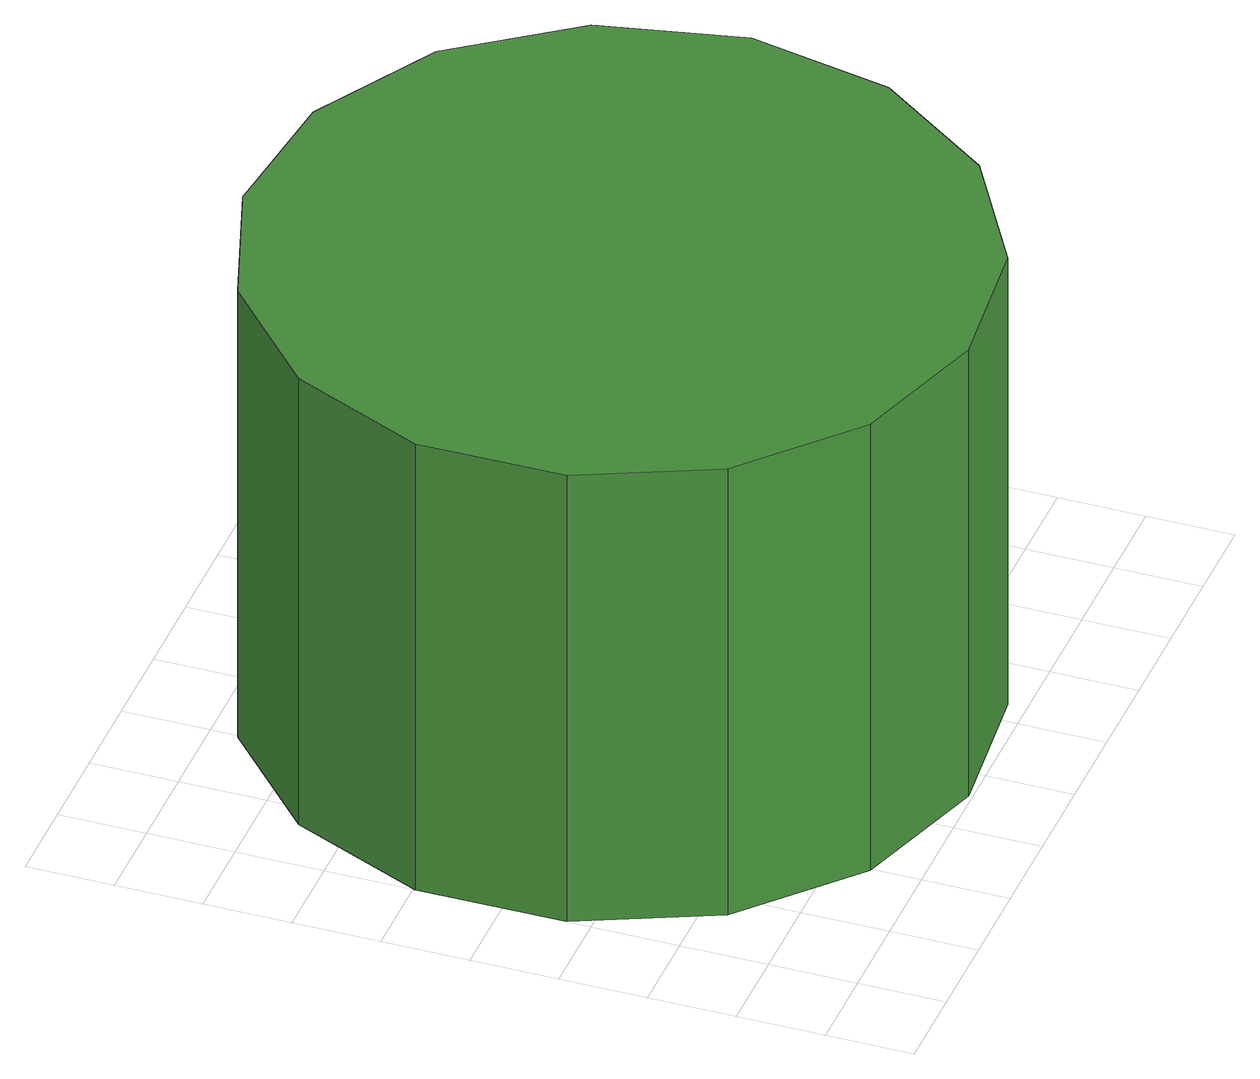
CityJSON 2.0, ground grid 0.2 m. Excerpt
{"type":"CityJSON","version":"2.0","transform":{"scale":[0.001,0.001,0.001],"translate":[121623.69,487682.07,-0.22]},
"CityObjects":{
"tree1":{"type":"SolitaryVegetationObject","attributes":{"function":"something"},"geometry":[{"type":"MultiSurface","lod":"1","boundaries":[[[0,1,2,3,4,5,6,7,8,9,10,11,12,13,14]],[[15,16,17,18,19,20,21,22,23,24,25,26,27,28,29]],[[0,29,28,1]],[[1,28,27,2]],[[2,27,26,3]],[[3,26,25,4]],[[4,25,24,5]],[[5,24,23,6]],[[6,23,22,7]],[[7,22,21,8]],[[8,21,20,9]],[[9,20,19,10]],[[10,19,18,11]],[[11,18,17,12]],[[12,17,16,13]],[[13,16,15,14]],[[14,15,29,0]]]}]}
},
"vertices":[
[1628,826,1168],[1557,1160,1168],[1356,1436,1168],[1060,1607,1168],[720,1643,1168],[396,1537,1168],[142,1308,1168],[3,996,1168],[3,655,1168],[142,343,1168],[396,114,1168],[720,9,1168],[1060,44,1168],[1356,215,1168],[1557,491,1168],[1557,491,5],[1356,215,5],[1060,44,5],[720,9,5],[396,114,5],[142,343,5],[3,655,5],[3,996,5],[142,1308,5],[396,1537,5],[720,1643,5],[1060,1607,5],[1356,1436,5],[1557,1160,5],[1628,826,5]
]}
